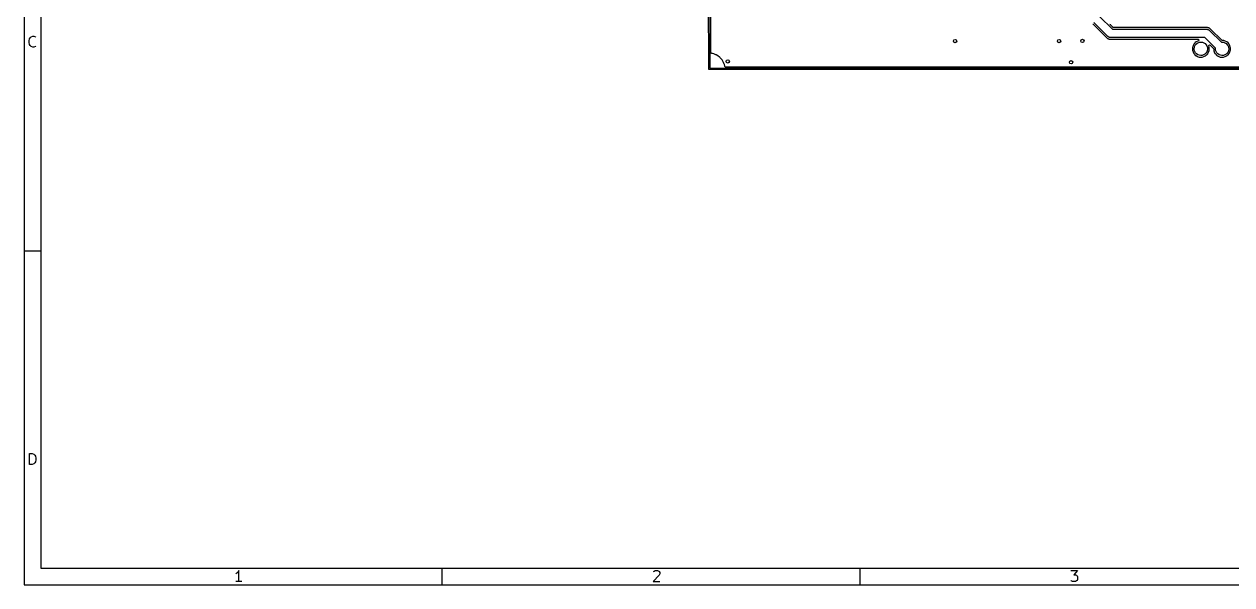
# Model space of a CAD drawing. Extents: x 0.4 to 11.3, y -7.9 to -0.4.
# Drawn here: x 0.39 to 6.08, y -7.87 to -5.23 of the extents above; entities that cross this region are included whole.
import ezdxf

# ---------------------------------------------------------------- set-up
doc = ezdxf.new("R2010")
doc.units = 0
doc.header["$MEASUREMENT"] = 0
doc.layers.add('BLACK', color=7, linetype='CONTINUOUS')

msp = doc.modelspace()

# ---------------------------------------------------------------- linework, layer by layer
at = {"layer": 'BLACK', "linetype": 'CONTINUOUS'}
for p, q in [((0.3937, -0.3937), (0.3937, -7.8743)), ((0.47244, -0.47244), (0.47244, -7.79556)), ((3.61909, -5.44095), (3.61516, -2.6063)), ((3.62107, -2.60925), (3.625, -5.43799)), ((3.6298, -5.34059), (3.62959, -5.18984)), ((5.42917, -5.22997), (5.42917, -5.23)), ((5.42917, -5.23), (5.43129, -5.23074)), ((5.43129, -5.23074), (5.43169, -5.23108)), ((5.43169, -5.23108), (5.49296, -5.29235)), ((5.49931, -5.28754), (5.43329, -5.22152)), ((5.46114, -5.1937), (5.52138, -5.25394)), ((5.51135, -5.23169), (5.51173, -5.22931)), ((5.51245, -5.23384), (5.51135, -5.23169)), ((5.52351, -5.2449), (5.51245, -5.23384)), ((0.4221, -5.29424), (0.42698, -5.28937)), ((0.42698, -5.28937), (0.43429, -5.28693)), ((0.43429, -5.28693), (0.43916, -5.28693)), ((0.43916, -5.28693), (0.44648, -5.28937)), ((0.44648, -5.28937), (0.44891, -5.29181)), ((5.50092, -5.28875), (5.49931, -5.28754)), ((5.50242, -5.29007), (5.50092, -5.28875)), ((5.50314, -5.29041), (5.50242, -5.29007)), ((5.50378, -5.29089), (5.50314, -5.29041)), ((5.50566, -5.29159), (5.50378, -5.29089)), ((5.50747, -5.29245), (5.50566, -5.29159)), ((5.52138, -5.25394), (5.96516, -5.25394)), ((5.52398, -5.2453), (5.52351, -5.2449)), ((5.52627, -5.24604), (5.52398, -5.2453)), ((5.96423, -5.24604), (5.52627, -5.24604)), ((5.96445, -5.24604), (5.96423, -5.24604)), ((5.9669, -5.2459), (5.96445, -5.24604)), ((5.96516, -5.25394), (5.9654, -5.25394)), ((5.9654, -5.25394), (5.96738, -5.25425)), ((5.96713, -5.24594), (5.9669, -5.2459)), ((5.96811, -5.24612), (5.96713, -5.24594)), ((5.96713, -5.24594), (5.96713, -5.24594)), ((5.96738, -5.25425), (5.96938, -5.2544)), ((5.96937, -5.24635), (5.96811, -5.24612)), ((5.96957, -5.24639), (5.96937, -5.24635)), ((5.96938, -5.2544), (5.97013, -5.25467)), ((5.97207, -5.24671), (5.96957, -5.24639)), ((5.97013, -5.25467), (5.97091, -5.2548)), ((5.97091, -5.2548), (5.97273, -5.25565)), ((5.9724, -5.24685), (5.97207, -5.24671)), ((5.97311, -5.24705), (5.9724, -5.24685)), ((5.97273, -5.25565), (5.97461, -5.25636)), ((5.97347, -5.24711), (5.97311, -5.24705)), ((5.97464, -5.24764), (5.97347, -5.24711)), ((5.97461, -5.25636), (5.97525, -5.25683)), ((5.97576, -5.24815), (5.97464, -5.24764)), ((5.97525, -5.25683), (5.97596, -5.25717)), ((5.97594, -5.24823), (5.97576, -5.24815)), ((5.97807, -5.24905), (5.97594, -5.24823)), ((5.97596, -5.25717), (5.97747, -5.2585)), ((5.97747, -5.2585), (5.97908, -5.2597)), ((5.97829, -5.24914), (5.97807, -5.24905)), ((5.97807, -5.24905), (5.97807, -5.24905)), ((5.97858, -5.24935), (5.97829, -5.24914)), ((5.97922, -5.24971), (5.97858, -5.24935)), ((5.97908, -5.2597), (6.0347, -5.31533)), ((5.97933, -5.24976), (5.97922, -5.24971)), ((5.97955, -5.24986), (5.97933, -5.24976)), ((5.97973, -5.25), (5.97955, -5.24986)), ((5.98153, -5.25141), (5.97973, -5.25)), ((5.97973, -5.25), (5.97973, -5.25)), ((5.98169, -5.25153), (5.98153, -5.25141)), ((5.98375, -5.25298), (5.98169, -5.25153)), ((5.9839, -5.25315), (5.98375, -5.25298)), ((5.98525, -5.2547), (5.9839, -5.25315)), ((5.98543, -5.25489), (5.98525, -5.2547)), ((6.03634, -5.3058), (5.98543, -5.25489)), ((0.41723, -5.30887), (0.41967, -5.29912)), ((0.41723, -5.31618), (0.41723, -5.30887)), ((0.41967, -5.32593), (0.41723, -5.31618)), ((0.41967, -5.29912), (0.4221, -5.29424)), ((0.4221, -5.3308), (0.41967, -5.32593)), ((0.42698, -5.33568), (0.4221, -5.3308)), ((0.43429, -5.33811), (0.42698, -5.33568)), ((0.43916, -5.33811), (0.43429, -5.33811)), ((0.44648, -5.33568), (0.43916, -5.33811)), ((0.44891, -5.33324), (0.44648, -5.33568)), ((3.62987, -5.3412), (3.6298, -5.34059)), ((3.62989, -5.34142), (3.62987, -5.3412)), ((3.62987, -5.3412), (3.62987, -5.3412)), ((3.62994, -5.34163), (3.62989, -5.34142)), ((3.62994, -5.36426), (3.62994, -5.34163)), ((5.49296, -5.29235), (5.49314, -5.29255)), ((5.49314, -5.29255), (5.49464, -5.29427)), ((5.49464, -5.29427), (5.49483, -5.2944)), ((5.49483, -5.2944), (5.4967, -5.29571)), ((5.4967, -5.29571), (5.49686, -5.29583)), ((5.49686, -5.29583), (5.49884, -5.29739)), ((5.49884, -5.29739), (5.49905, -5.29748)), ((5.49905, -5.29748), (5.49905, -5.29748)), ((5.49905, -5.29748), (5.4991, -5.2975)), ((5.4991, -5.2975), (5.49917, -5.29753)), ((5.49917, -5.29753), (5.4998, -5.2979)), ((5.4998, -5.2979), (5.5001, -5.29811)), ((5.5001, -5.29811), (5.50244, -5.29902)), ((5.50244, -5.29902), (5.50263, -5.2991)), ((5.50263, -5.2991), (5.50492, -5.30013)), ((5.50492, -5.30013), (5.50528, -5.3002)), ((5.50528, -5.3002), (5.50598, -5.3004)), ((5.50598, -5.3004), (5.50632, -5.30053)), ((5.50632, -5.30053), (5.50655, -5.30056)), ((5.50655, -5.30056), (5.50655, -5.30056)), ((5.50655, -5.30056), (5.50881, -5.30086)), ((5.50826, -5.29257), (5.50747, -5.29245)), ((5.509, -5.29285), (5.50826, -5.29257)), ((5.50881, -5.30086), (5.50901, -5.30089)), ((5.511, -5.293), (5.509, -5.29285)), ((5.50901, -5.30089), (5.50988, -5.30105)), ((5.50988, -5.30105), (5.51148, -5.30135)), ((5.51299, -5.29331), (5.511, -5.293)), ((5.51148, -5.30135), (5.51393, -5.30121)), ((5.51323, -5.29331), (5.51299, -5.29331)), ((5.957, -5.29331), (5.51323, -5.29331)), ((5.51393, -5.30121), (5.51416, -5.3012)), ((5.51416, -5.3012), (5.92519, -5.3012)), ((5.89853, -5.34487), (5.89842, -5.3459)), ((5.89842, -5.3459), (5.89853, -5.3473)), ((5.89926, -5.33842), (5.89853, -5.34487)), ((5.89853, -5.3473), (5.89903, -5.35323)), ((5.89928, -5.33823), (5.89926, -5.33842)), ((5.89926, -5.33842), (5.89926, -5.33842)), ((5.89946, -5.33765), (5.89928, -5.33823)), ((5.90155, -5.33105), (5.89946, -5.33765)), ((5.90161, -5.33086), (5.90155, -5.33105)), ((5.90155, -5.33105), (5.90155, -5.33105)), ((5.90533, -5.3241), (5.90161, -5.33086)), ((5.90546, -5.32395), (5.90533, -5.3241)), ((5.90926, -5.31942), (5.90546, -5.32395)), ((5.90546, -5.32395), (5.90546, -5.32395)), ((5.9065, -5.34602), (5.90738, -5.33905)), ((5.90718, -5.35301), (5.9065, -5.34602)), ((5.90738, -5.33905), (5.90978, -5.33245)), ((5.9103, -5.31818), (5.90926, -5.31942)), ((5.90978, -5.33245), (5.91358, -5.32655)), ((5.91579, -5.31376), (5.9103, -5.31818)), ((5.91358, -5.32655), (5.9186, -5.32164)), ((5.91617, -5.31346), (5.91579, -5.31376)), ((5.91632, -5.31334), (5.91617, -5.31346)), ((5.91617, -5.31346), (5.91617, -5.31346)), ((5.92317, -5.30976), (5.91632, -5.31334)), ((5.9186, -5.32164), (5.92458, -5.31796)), ((5.92335, -5.3097), (5.92317, -5.30976)), ((5.92629, -5.30884), (5.92335, -5.3097)), ((5.92335, -5.3097), (5.92335, -5.3097)), ((5.92458, -5.31796), (5.93123, -5.3157)), ((5.92519, -5.3012), (5.92748, -5.30195)), ((5.92748, -5.30825), (5.92629, -5.30884)), ((5.92748, -5.30195), (5.9289, -5.30389)), ((5.9289, -5.3063), (5.92748, -5.30825)), ((5.9289, -5.30389), (5.9289, -5.3063)), ((5.93123, -5.3157), (5.93821, -5.31496)), ((5.93821, -5.31496), (5.94518, -5.31579)), ((5.94518, -5.31579), (5.9518, -5.31815)), ((5.9518, -5.31815), (5.95773, -5.32191)), ((6.00686, -5.34316), (5.957, -5.29331)), ((5.95773, -5.32191), (5.96268, -5.32689)), ((5.96268, -5.32689), (5.9664, -5.33285)), ((5.9664, -5.33285), (5.96871, -5.33948)), ((5.96948, -5.34734), (5.9685, -5.35429)), ((5.96871, -5.33948), (5.96949, -5.34646)), ((5.96949, -5.34646), (5.96948, -5.34734)), ((5.97504, -5.33288), (5.97509, -5.33047)), ((5.97682, -5.33877), (5.97504, -5.33288)), ((5.97509, -5.33047), (5.97655, -5.32855)), ((5.97655, -5.32855), (5.97885, -5.32785)), ((5.97704, -5.34102), (5.97682, -5.33877)), ((5.97698, -5.35212), (5.97754, -5.34767)), ((5.97754, -5.34609), (5.97704, -5.34102)), ((5.97757, -5.34646), (5.97754, -5.34609)), ((5.97754, -5.34767), (5.97756, -5.34756)), ((5.97756, -5.34756), (5.97757, -5.34646)), ((5.97885, -5.32785), (5.98113, -5.32865)), ((5.98113, -5.32865), (5.98153, -5.32899)), ((5.98153, -5.32899), (5.99741, -5.34487)), ((5.99741, -5.34487), (5.9985, -5.34702)), ((5.9985, -5.34702), (5.99853, -5.3473)), ((5.99853, -5.3473), (5.99903, -5.35323)), ((6.0065, -5.34602), (6.00686, -5.34316)), ((6.00718, -5.35301), (6.0065, -5.34602)), ((6.0347, -5.31533), (6.03821, -5.31496)), ((6.03869, -5.30692), (6.03634, -5.3058)), ((6.03821, -5.31496), (6.04518, -5.31579)), ((6.04576, -5.30766), (6.03869, -5.30692)), ((6.04518, -5.31579), (6.0518, -5.31815)), ((6.04595, -5.30768), (6.04576, -5.30766)), ((6.04576, -5.30766), (6.04576, -5.30766)), ((6.05333, -5.30997), (6.04595, -5.30768)), ((6.0518, -5.31815), (6.05773, -5.32191)), ((6.06013, -5.31364), (6.05333, -5.30997)), ((6.05773, -5.32191), (6.06268, -5.32689)), ((6.06608, -5.31857), (6.06013, -5.31364)), ((6.06268, -5.32689), (6.0664, -5.33285)), ((6.07096, -5.32455), (6.06608, -5.31857)), ((6.0664, -5.33285), (6.06871, -5.33948)), ((6.06948, -5.34734), (6.0685, -5.35429)), ((6.06871, -5.33948), (6.06949, -5.34646)), ((6.06949, -5.34646), (6.06948, -5.34734)), ((6.07105, -5.32472), (6.07096, -5.32455)), ((6.07266, -5.32776), (6.07105, -5.32472)), ((6.07105, -5.32472), (6.07105, -5.32472)), ((6.07459, -5.33137), (6.07266, -5.32776)), ((6.07682, -5.33877), (6.07459, -5.33137)), ((6.07704, -5.34102), (6.07682, -5.33877)), ((6.07698, -5.35212), (6.07754, -5.34767)), ((6.07754, -5.34609), (6.07704, -5.34102)), ((6.07757, -5.34646), (6.07754, -5.34609)), ((6.07754, -5.34767), (6.07756, -5.34756)), ((6.07756, -5.34756), (6.07757, -5.34646)), ((3.63004, -5.36514), (3.62994, -5.36426)), ((3.63128, -5.36721), (3.63004, -5.36514)), ((3.63331, -5.36807), (3.63128, -5.36721)), ((3.6333, -5.36812), (3.63331, -5.36807)), ((3.63344, -5.36814), (3.6333, -5.36812)), ((3.63358, -5.36815), (3.63344, -5.36814)), ((3.6373, -5.36902), (3.63358, -5.36815)), ((3.64358, -5.37047), (3.6373, -5.36902)), ((3.64372, -5.3705), (3.64358, -5.37047)), ((3.64358, -5.37047), (3.64358, -5.37047)), ((3.65343, -5.37426), (3.64372, -5.3705)), ((3.65355, -5.37433), (3.65343, -5.37426)), ((3.66239, -5.37928), (3.65355, -5.37433)), ((3.65355, -5.37433), (3.65355, -5.37433)), ((3.66251, -5.37935), (3.66239, -5.37928)), ((3.66239, -5.37928), (3.66239, -5.37928)), ((3.67078, -5.38566), (3.66251, -5.37935)), ((3.67088, -5.38576), (3.67078, -5.38566)), ((3.67365, -5.38857), (3.67088, -5.38576)), ((3.67088, -5.38576), (3.67088, -5.38576)), ((3.67809, -5.39308), (3.67365, -5.38857)), ((3.67817, -5.39319), (3.67809, -5.39308)), ((3.68226, -5.39873), (3.67817, -5.39319)), ((3.67817, -5.39319), (3.67817, -5.39319)), ((3.68427, -5.40146), (3.68226, -5.39873)), ((3.68434, -5.40158), (3.68427, -5.40146)), ((3.68766, -5.40773), (3.68434, -5.40158)), ((3.68434, -5.40158), (3.68434, -5.40158)), ((5.89903, -5.35323), (5.89906, -5.3536)), ((5.89906, -5.3536), (5.89911, -5.35378)), ((5.89911, -5.35378), (5.89911, -5.35378)), ((5.89911, -5.35378), (5.89958, -5.35541)), ((5.89958, -5.35541), (5.90119, -5.36103)), ((5.90119, -5.36103), (5.90128, -5.3612)), ((5.90128, -5.3612), (5.90464, -5.36773)), ((5.90464, -5.36773), (5.90464, -5.36773)), ((5.90464, -5.36773), (5.90472, -5.3679)), ((5.90472, -5.3679), (5.90484, -5.36805)), ((5.90484, -5.36805), (5.90495, -5.36819)), ((5.90495, -5.36819), (5.90952, -5.37395)), ((5.9094, -5.35967), (5.90718, -5.35301)), ((5.91304, -5.36567), (5.9094, -5.35967)), ((5.90952, -5.37395), (5.90967, -5.37408)), ((5.90967, -5.37408), (5.90967, -5.37408)), ((5.90967, -5.37408), (5.91526, -5.37883)), ((5.91792, -5.37072), (5.91304, -5.36567)), ((5.91526, -5.37883), (5.91526, -5.37883)), ((5.91526, -5.37883), (5.9154, -5.37896)), ((5.9154, -5.37896), (5.91557, -5.37905)), ((5.91557, -5.37905), (5.91557, -5.37905)), ((5.91557, -5.37905), (5.9172, -5.37996)), ((5.9172, -5.37996), (5.92215, -5.38273)), ((5.92379, -5.37457), (5.91792, -5.37072)), ((5.92215, -5.38273), (5.92581, -5.38392)), ((5.93037, -5.37702), (5.92379, -5.37457)), ((5.92581, -5.38392), (5.92931, -5.38505)), ((5.92931, -5.38505), (5.92931, -5.38505)), ((5.92931, -5.38505), (5.92949, -5.38511)), ((5.92949, -5.38511), (5.93716, -5.38603)), ((5.93733, -5.37795), (5.93037, -5.37702)), ((5.93716, -5.38603), (5.93735, -5.38601)), ((5.94433, -5.37731), (5.93733, -5.37795)), ((5.93735, -5.38601), (5.94468, -5.38545)), ((5.93735, -5.38601), (5.93735, -5.38601)), ((5.951, -5.37514), (5.94433, -5.37731)), ((5.94468, -5.38545), (5.94487, -5.38544)), ((5.94468, -5.38545), (5.94468, -5.38545)), ((5.94487, -5.38544), (5.95231, -5.38336)), ((5.95703, -5.37154), (5.951, -5.37514)), ((5.95231, -5.38336), (5.95248, -5.38327)), ((5.95248, -5.38327), (5.95903, -5.37996)), ((5.95248, -5.38327), (5.95248, -5.38327)), ((5.96212, -5.3667), (5.95703, -5.37154)), ((5.95903, -5.37996), (5.9592, -5.37988)), ((5.95903, -5.37996), (5.95903, -5.37996)), ((5.9592, -5.37988), (5.96026, -5.37905)), ((5.96026, -5.37905), (5.96514, -5.37524)), ((5.96601, -5.36085), (5.96212, -5.3667)), ((5.96514, -5.37524), (5.96529, -5.37512)), ((5.96514, -5.37524), (5.96514, -5.37524)), ((5.96529, -5.37512), (5.96597, -5.37433)), ((5.96597, -5.37433), (5.97021, -5.36942)), ((5.9685, -5.35429), (5.96601, -5.36085)), ((5.97021, -5.36942), (5.97033, -5.36927)), ((5.97021, -5.36942), (5.97021, -5.36942)), ((5.97033, -5.36927), (5.97102, -5.36807)), ((5.97102, -5.36807), (5.97406, -5.36272)), ((5.97406, -5.36272), (5.97415, -5.36256)), ((5.97406, -5.36272), (5.97406, -5.36272)), ((5.97415, -5.36256), (5.9746, -5.3612)), ((5.9746, -5.3612), (5.97653, -5.35541)), ((5.97653, -5.35541), (5.97659, -5.35523)), ((5.97653, -5.35541), (5.97653, -5.35541)), ((5.97659, -5.35523), (5.97698, -5.35212)), ((5.99903, -5.35323), (5.99906, -5.3536)), ((5.99906, -5.3536), (5.99911, -5.35378)), ((5.99911, -5.35378), (5.99911, -5.35378)), ((5.99911, -5.35378), (5.99958, -5.35541)), ((5.99958, -5.35541), (6.00119, -5.36103)), ((6.00119, -5.36103), (6.00128, -5.3612)), ((6.00128, -5.3612), (6.00464, -5.36773)), ((6.00464, -5.36773), (6.00464, -5.36773)), ((6.00464, -5.36773), (6.00472, -5.3679)), ((6.00472, -5.3679), (6.00484, -5.36805)), ((6.00484, -5.36805), (6.00495, -5.36819)), ((6.00495, -5.36819), (6.00952, -5.37395)), ((6.0094, -5.35967), (6.00718, -5.35301)), ((6.01304, -5.36567), (6.0094, -5.35967)), ((6.00952, -5.37395), (6.00967, -5.37408)), ((6.00967, -5.37408), (6.00967, -5.37408)), ((6.00967, -5.37408), (6.01526, -5.37883)), ((6.01792, -5.37072), (6.01304, -5.36567)), ((6.01526, -5.37883), (6.01526, -5.37883)), ((6.01526, -5.37883), (6.0154, -5.37896)), ((6.0154, -5.37896), (6.01557, -5.37905)), ((6.01557, -5.37905), (6.01557, -5.37905)), ((6.01557, -5.37905), (6.0172, -5.37996)), ((6.0172, -5.37996), (6.02215, -5.38273)), ((6.02379, -5.37457), (6.01792, -5.37072)), ((6.02215, -5.38273), (6.02581, -5.38392)), ((6.03037, -5.37702), (6.02379, -5.37457)), ((6.02581, -5.38392), (6.02931, -5.38505)), ((6.02931, -5.38505), (6.02931, -5.38505)), ((6.02931, -5.38505), (6.02949, -5.38511)), ((6.02949, -5.38511), (6.03716, -5.38603)), ((6.03733, -5.37795), (6.03037, -5.37702)), ((6.03716, -5.38603), (6.03735, -5.38601)), ((6.04433, -5.37731), (6.03733, -5.37795)), ((6.03735, -5.38601), (6.04468, -5.38545)), ((6.03735, -5.38601), (6.03735, -5.38601)), ((6.051, -5.37514), (6.04433, -5.37731)), ((6.04468, -5.38545), (6.04487, -5.38544)), ((6.04468, -5.38545), (6.04468, -5.38545)), ((6.04487, -5.38544), (6.05231, -5.38336)), ((6.05703, -5.37154), (6.051, -5.37514)), ((6.05231, -5.38336), (6.05248, -5.38327)), ((6.05248, -5.38327), (6.05903, -5.37996)), ((6.05248, -5.38327), (6.05248, -5.38327)), ((6.06212, -5.3667), (6.05703, -5.37154)), ((6.05903, -5.37996), (6.0592, -5.37988)), ((6.05903, -5.37996), (6.05903, -5.37996)), ((6.0592, -5.37988), (6.06026, -5.37905)), ((6.06026, -5.37905), (6.06514, -5.37524)), ((6.06601, -5.36085), (6.06212, -5.3667)), ((6.06514, -5.37524), (6.06529, -5.37512)), ((6.06514, -5.37524), (6.06514, -5.37524)), ((6.06529, -5.37512), (6.06597, -5.37433)), ((6.06597, -5.37433), (6.07021, -5.36942)), ((6.0685, -5.35429), (6.06601, -5.36085)), ((6.07021, -5.36942), (6.07034, -5.36927)), ((6.07021, -5.36942), (6.07021, -5.36942)), ((6.07034, -5.36927), (6.07102, -5.36807)), ((6.07102, -5.36807), (6.07406, -5.36272)), ((6.07406, -5.36272), (6.07415, -5.36256)), ((6.07406, -5.36272), (6.07406, -5.36272)), ((6.07415, -5.36256), (6.0746, -5.3612)), ((6.0746, -5.3612), (6.07653, -5.35541)), ((6.07653, -5.35541), (6.07659, -5.35523)), ((6.07653, -5.35541), (6.07653, -5.35541)), ((6.07659, -5.35523), (6.07698, -5.35212)), ((3.61936, -5.44167), (3.61909, -5.44095)), ((3.61949, -5.44242), (3.61936, -5.44167)), ((3.6197, -5.44259), (3.61949, -5.44242)), ((3.61979, -5.44285), (3.6197, -5.44259)), ((3.62045, -5.44323), (3.61979, -5.44285)), ((3.62104, -5.44372), (3.62045, -5.44323)), ((3.62142, -5.44379), (3.62104, -5.44372)), ((3.62154, -5.44385), (3.62142, -5.44379)), ((3.62167, -5.44383), (3.62154, -5.44385)), ((3.62205, -5.4439), (3.62167, -5.44383)), ((7.14, -5.44295), (3.62205, -5.4439)), ((3.625, -5.43799), (7.13705, -5.43705)), ((3.68922, -5.41062), (3.68766, -5.40773)), ((3.68926, -5.41075), (3.68922, -5.41062)), ((3.692, -5.41817), (3.68926, -5.41075)), ((3.69282, -5.42038), (3.692, -5.41817)), ((3.6945, -5.42819), (3.69282, -5.42038)), ((3.69488, -5.42995), (3.6945, -5.42819)), ((3.69498, -5.43034), (3.69488, -5.42995)), ((3.6964, -5.43229), (3.69498, -5.43034)), ((3.69869, -5.43303), (3.6964, -5.43229)), ((4.27496, -5.43288), (3.69869, -5.43303)), ((7.12821, -5.43211), (4.27496, -5.43288)), ((0.3937, -6.29921), (0.47244, -6.29921)), ((0.41967, -7.30662), (0.41967, -7.25544)), ((0.41967, -7.25544), (0.43185, -7.25544)), ((0.43185, -7.25544), (0.43916, -7.25787)), ((0.43916, -7.25787), (0.44404, -7.26275)), ((0.44404, -7.26275), (0.44648, -7.26762)), ((0.44648, -7.26762), (0.44891, -7.27737)), ((0.44891, -7.27737), (0.44891, -7.28468)), ((0.43185, -7.30662), (0.41967, -7.30662)), ((0.43916, -7.30418), (0.43185, -7.30662)), ((0.44404, -7.29931), (0.43916, -7.30418)), ((0.44648, -7.29443), (0.44404, -7.29931)), ((0.44891, -7.28468), (0.44648, -7.29443)), ((0.47244, -7.79556), (11.2206, -7.79556)), ((2.3622, -7.79556), (2.3622, -7.8743)), ((4.33071, -7.79556), (4.33071, -7.8743)), ((1.39553, -7.81909), (1.39065, -7.82152)), ((1.4004, -7.81421), (1.39553, -7.81909)), ((1.40528, -7.8069), (1.4004, -7.81421)), ((1.40528, -7.85808), (1.40528, -7.8069)), ((3.38597, -7.82884), (3.35672, -7.85808)), ((3.35916, -7.81178), (3.3616, -7.80934)), ((3.3616, -7.80934), (3.36647, -7.8069)), ((3.36647, -7.8069), (3.37866, -7.8069)), ((3.37866, -7.8069), (3.38353, -7.80934)), ((3.38353, -7.80934), (3.38597, -7.81178)), ((3.38597, -7.81178), (3.3884, -7.81665)), ((3.3884, -7.82152), (3.38597, -7.82884)), ((3.3884, -7.81665), (3.3884, -7.82152)), ((5.32522, -7.8069), (5.35691, -7.8069)), ((5.35691, -7.8069), (5.33985, -7.8264)), ((5.33985, -7.8264), (5.34716, -7.8264)), ((5.34716, -7.8264), (5.35203, -7.82884)), ((5.35203, -7.82884), (5.35447, -7.83127)), ((5.35447, -7.83127), (5.35691, -7.83615)), ((5.35691, -7.84833), (5.35447, -7.85321)), ((5.35691, -7.83615), (5.35691, -7.84833)), ((0.3937, -7.8743), (11.2993, -7.8743)), ((1.4199, -7.85808), (1.39065, -7.85808)), ((3.35672, -7.85808), (3.3884, -7.85808)), ((5.32766, -7.85565), (5.32522, -7.85321)), ((5.33254, -7.85808), (5.32766, -7.85565)), ((5.34716, -7.85808), (5.33254, -7.85808)), ((5.35203, -7.85565), (5.34716, -7.85808)), ((5.35447, -7.85321), (5.35203, -7.85565))]:
    msp.add_line(p, q, dxfattribs=at)
at = {"layer": 'BLACK'}
for centre in [(4.78, -5.31), (5.27, -5.31), (5.37992, -5.30906), (3.70866, -5.40551), (5.32677, -5.40945)]:
    msp.add_circle(centre, 0.00787, dxfattribs=at)

doc.saveas('drawing.dxf')
